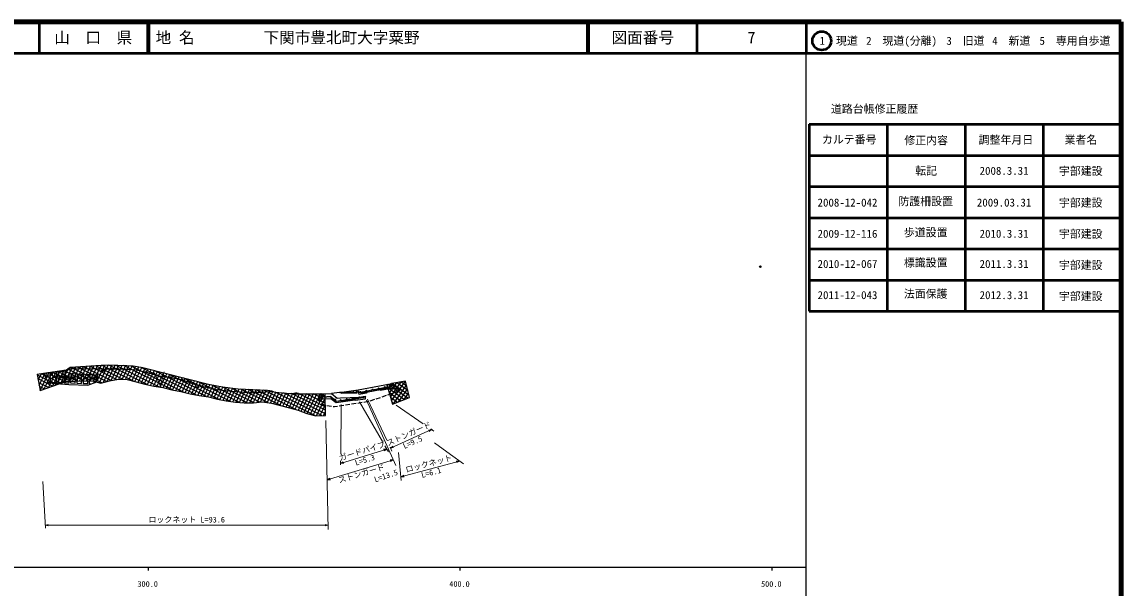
# Model space of a CAD drawing. Units: millimetres, scale not verified. Extents: x 40000 to 680000, y 20000 to 380000.
# Drawn here: x 327528 to 680000, y 198357 to 380000 of the extents above; entities that cross this region are included whole.
import ezdxf
from ezdxf.enums import TextEntityAlignment as Align

# ---------------------------------------------------------------- set-up
doc = ezdxf.new("R2010")
doc.units = ezdxf.units.MM
doc.header["$LTSCALE"] = 1000
doc.header["$PDMODE"] = 32
doc.header["$PDSIZE"] = 500
for name, color, linetype, lineweight in [('M-BGD', 7, 'Continuous', 25), ('M-STR-HTXT', 7, 'Continuous', 13), ('M-TTL', 2, 'Continuous', 140), ('M-TTL-BAND', 7, 'Continuous', 25), ('M-TTL-FRAM', 2, 'Continuous', 50), ('M-TTL-LINE', 7, 'Continuous', 50)]:
    doc.layers.add(name, color=color, linetype=linetype, lineweight=lineweight)
doc.layers.add('M-OTRS', color=6, linetype='Continuous')
doc.layers.add('M-TTL-TXT', color=7, linetype='Continuous')
doc.styles.add('ＭＳ ゴシック', font='')
doc.styles.get('ＭＳ ゴシック').set_extended_font_data('MS Gothic')

msp = doc.modelspace()

# ---------------------------------------------------------------- hatches: boundary and pattern name
at = {"layer": 'M-BGD'}
h = msp.add_hatch(dxfattribs=at)
h.set_pattern_fill('USER', color=256, style=0, pattern_type=2)
h.set_pattern_definition([(234.964, (450543, 264758), (818.79, -574.09), []), (324.964, (450543, 264758), (574.09, 818.79), [])])
h.paths.add_polyline_path([(450543, 264758), (446102, 263978), (445597, 263921), (444508, 263709), (446371, 257381), (451815, 259545)])

# ---------------------------------------------------------------- linework, layer by layer
for p, q in [((341800, 268260), (334472, 267215)), ((337350, 263145), (339748, 267967)), ((338690, 263595), (340950, 268139)), ((340031, 264046), (342295, 268597)), ((347513, 264792), (340821, 268120)), ((341332, 267688), (341800, 268260)), ((341372, 264496), (343671, 269120)), ((341638, 268237), (341776, 268231)), ((342991, 269072), (341800, 268260)), ((349701, 264821), (342216, 268543)), ((342560, 264640), (344829, 269201)), ((352961, 269772), (342991, 269072)), ((353123, 264236), (343348, 269097)), ((343712, 264709), (345986, 269282)), ((344853, 264758), (347143, 269363)), ((354594, 264621), (345316, 269235)), ((345977, 264772), (348300, 269445)), ((347101, 264787), (349458, 269526)), ((356139, 264969), (347284, 269373)), ((348225, 264802), (350615, 269607)), ((357845, 265238), (349252, 269511)), ((349349, 264816), (351772, 269688)), ((350426, 264735), (352929, 269770)), ((359969, 265299), (351220, 269650)), ((351419, 264487), (354062, 269802)), ((352413, 264240), (355194, 269832)), ((353363, 268121), (352864, 268081)), ((355386, 269837), (352961, 269772)), ((363485, 264667), (353206, 269778)), ((353588, 264358), (356301, 269813)), ((354359, 268203), (353861, 268162)), ((354872, 264694), (357404, 269784)), ((367882, 263597), (355337, 269836)), ((361136, 269686), (355386, 269837)), ((356125, 264967), (358506, 269755)), ((357337, 265158), (359609, 269726)), ((371600, 262865), (357702, 269777)), ((358541, 265334), (360711, 269698)), ((359645, 265307), (361798, 269638)), ((375556, 262015), (360073, 269714)), ((360748, 265279), (362876, 269558)), ((363210, 269534), (361136, 269686)), ((361785, 265120), (363925, 269422)), ((379562, 261139), (362590, 269579)), ((362771, 264857), (364961, 269259)), ((366320, 269046), (363210, 269534)), ((363757, 264594), (365997, 269097)), ((364752, 264348), (367001, 268871)), ((383438, 260328), (365717, 269141)), ((365751, 264111), (367991, 268616)), ((387333, 263642), (366320, 269046)), ((366750, 263874), (368982, 268362)), ((367746, 263631), (369972, 268107)), ((386695, 259825), (370117, 268070)), ((334472, 267215), (332441, 266923)), ((332441, 266923), (333328, 261795)), ((332463, 266793), (332534, 266936)), ((338690, 263595), (332482, 266683)), ((337350, 263145), (332694, 265461)), ((332751, 265127), (333737, 267109)), ((333040, 263461), (334939, 267282)), ((333328, 261795), (336142, 267453)), ((333328, 261795), (341638, 264585)), ((340031, 264046), (333841, 267124)), ((334472, 267215), (335895, 264169)), ((334668, 262245), (337344, 267624)), ((334723, 266678), (334747, 267254)), ((335195, 266005), (335182, 265695)), ((336694, 265942), (335195, 266005)), ((335251, 267326), (335216, 266505)), ((335216, 266505), (336715, 266442)), ((341372, 264496), (335585, 267374)), ((335749, 264481), (336631, 264444)), ((336009, 262695), (338546, 267796)), ((336631, 264444), (336694, 265942)), ((336715, 266442), (336761, 267541)), ((337193, 265921), (337130, 264423)), ((337130, 264423), (338629, 264360)), ((338692, 265858), (337193, 265921)), ((337265, 267613), (337214, 266421)), ((337214, 266421), (338713, 266358)), ((343245, 264681), (337330, 267622)), ((338629, 264360), (338692, 265858)), ((338713, 266358), (338775, 267829)), ((345324, 264764), (339075, 267871)), ((339192, 265837), (339129, 264339)), ((340690, 265774), (339192, 265837)), ((339276, 267836), (339213, 266337)), ((339213, 266337), (340711, 266274)), ((340774, 267773), (339276, 267836)), ((340627, 264276), (340690, 265774)), ((340711, 266274), (340774, 267773)), ((341190, 265753), (341127, 264255)), ((342689, 265690), (341190, 265753)), ((341274, 267752), (341211, 266253)), ((341211, 266253), (342710, 266190)), ((341381, 267747), (341274, 267752)), ((343362, 267129), (341332, 267688)), ((341638, 264585), (344434, 264752)), ((342626, 264192), (342689, 265690)), ((342710, 266190), (342756, 267296)), ((343188, 265669), (343125, 264171)), ((344687, 265606), (343188, 265669)), ((343251, 267160), (343209, 266169)), ((343209, 266169), (344708, 266106)), ((351836, 266641), (343362, 267129)), ((344434, 264752), (350065, 264825)), ((344624, 264108), (344687, 265606)), ((344708, 266106), (344747, 267049)), ((345186, 265585), (345123, 264087)), ((346685, 265522), (345186, 265585)), ((345247, 267021), (345207, 266085)), ((345207, 266085), (346706, 266022)), ((346622, 264024), (346685, 265522)), ((346706, 266022), (346744, 266934)), ((347185, 265501), (347122, 264003)), ((348683, 265438), (347185, 265501)), ((347244, 266906), (347206, 266001)), ((347206, 266001), (348704, 265938)), ((348599, 263440), (351573, 264553)), ((348620, 263940), (348683, 265438)), ((348704, 265938), (348741, 266819)), ((349183, 265417), (349120, 263919)), ((350682, 265354), (349183, 265417)), ((349241, 266790), (349204, 265917)), ((349204, 265917), (350703, 265854)), ((350065, 264825), (352784, 264147)), ((350633, 264201), (350682, 265354)), ((350703, 265854), (350738, 266704)), ((351181, 265333), (351141, 264391)), ((351669, 265313), (351181, 265333)), ((351237, 266675), (351202, 265833)), ((351202, 265833), (351731, 265811)), ((351573, 264553), (351836, 266641)), ((352784, 264147), (355597, 264884)), ((355597, 264884), (358465, 265336)), ((358465, 265336), (361231, 265267)), ((361231, 265267), (364101, 264503)), ((364101, 264503), (366966, 263823)), ((368741, 263386), (370962, 267852)), ((369736, 263141), (371952, 267598)), ((370774, 262984), (372942, 267343)), ((371817, 262834), (373933, 267088)), ((372853, 262671), (374923, 266834)), ((373849, 262429), (375913, 266579)), ((391025, 258789), (374768, 266874)), ((374846, 262187), (376903, 266324)), ((375846, 261952), (377893, 266070)), ((376856, 261739), (378883, 265815)), ((377867, 261525), (379874, 265560)), ((378873, 261303), (380864, 265306)), ((394378, 258238), (379419, 265677)), ((379872, 261065), (381854, 265051)), ((380870, 260827), (382844, 264796)), ((381880, 260611), (383834, 264542)), ((397280, 257912), (384071, 264481)), ((450543, 264758), (446102, 263978)), ((451815, 259545), (450543, 264758)), ((336009, 262695), (332905, 264239)), ((334668, 262245), (333116, 263017)), ((335895, 264169), (342577, 263693)), ((339129, 264339), (340627, 264276)), ((341127, 264255), (342626, 264192)), ((342577, 263693), (348599, 263440)), ((343125, 264171), (344624, 264108)), ((345123, 264087), (346622, 264024)), ((347122, 264003), (348620, 263940)), ((349120, 263919), (349802, 263890)), ((366966, 263823), (369812, 263122)), ((369812, 263122), (372712, 262705)), ((372712, 262705), (375589, 262006)), ((375589, 262006), (378524, 261387)), ((378524, 261387), (381441, 260691)), ((382904, 260425), (384825, 264287)), ((383402, 262773), (382905, 262824)), ((384397, 262670), (383900, 262722)), ((383928, 260239), (385815, 264032)), ((384963, 260074), (386805, 263778)), ((386005, 259924), (387809, 263552)), ((387048, 259775), (388830, 263359)), ((391831, 262793), (387333, 263642)), ((388045, 259534), (389851, 263166)), ((399761, 257795), (388414, 263438)), ((389026, 259261), (390872, 262974)), ((390007, 258987), (391896, 262785)), ((391025, 258789), (392951, 262663)), ((396871, 262207), (391831, 262793)), ((401972, 257812), (391995, 262774)), ((392052, 258608), (394007, 262540)), ((393079, 258428), (395063, 262417)), ((394120, 258276), (396119, 262295)), ((403759, 258040), (394926, 262433)), ((395161, 258124), (397185, 262193)), ((396211, 257988), (398278, 262145)), ((406282, 261790), (396871, 262207)), ((397289, 257911), (399371, 262096)), ((406376, 257855), (397700, 262170)), ((398368, 257834), (400463, 262048)), ((399466, 257797), (401556, 261999)), ((410528, 256908), (400166, 262061)), ((400579, 257789), (402649, 261951)), ((401693, 257782), (403742, 261902)), ((415092, 255755), (402631, 261952)), ((402882, 257928), (404834, 261854)), ((404075, 258080), (405927, 261805)), ((421698, 253587), (405097, 261842)), ((405178, 258053), (406969, 261655)), ((406210, 257883), (407970, 261423)), ((407738, 261503), (406282, 261790)), ((406676, 261283), (407738, 261503)), ((407242, 257713), (408955, 261157)), ((407738, 261503), (408671, 261179)), ((408246, 257486), (410029, 261071)), ((408671, 261179), (413627, 260786)), ((423737, 253689), (408677, 261179)), ((409238, 257234), (411104, 260986)), ((410230, 256983), (412178, 260901)), ((424844, 254256), (411349, 260967)), ((429386, 261071), (426777, 260807)), ((429386, 261071), (435307, 261918)), ((429386, 261071), (435307, 261918)), ((435463, 261226), (429386, 261071)), ((429870, 261084), (429862, 261139)), ((429901, 260892), (432376, 260942)), ((430877, 261109), (430852, 261281)), ((431883, 261135), (431842, 261422)), ((432476, 260944), (434951, 260995)), ((432890, 261160), (432832, 261564)), ((433682, 261180), (435417, 261429)), ((433893, 261211), (433822, 261705)), ((434400, 261199), (434388, 261281)), ((434883, 261352), (434812, 261847)), ((435307, 261918), (445597, 263921)), ((435463, 261226), (435307, 261918)), ((435406, 261224), (435378, 261423)), ((435536, 261024), (435463, 261226)), ((445837, 263002), (435536, 261024)), ((435634, 260438), (435536, 261024)), ((438064, 260905), (435634, 260438)), ((436050, 260895), (438190, 261306)), ((442459, 261936), (438045, 261100)), ((438045, 261100), (438064, 260905)), ((438338, 261334), (440645, 261778)), ((440793, 261806), (443100, 262250)), ((442493, 261741), (442459, 261936)), ((445930, 262403), (442493, 261741)), ((443248, 262278), (445388, 262690)), ((444508, 263709), (446371, 257381)), ((445597, 263921), (446102, 263978)), ((445837, 263002), (445597, 263921)), ((445930, 262403), (445837, 263002)), ((447567, 262377), (445837, 263002)), ((447185, 262043), (445930, 262403)), ((446102, 263978), (448072, 262681)), ((446971, 261114), (446665, 260999)), ((448112, 261387), (446971, 261114)), ((448112, 261387), (447185, 262043)), ((448753, 261696), (447567, 262377)), ((448072, 262681), (448753, 261696)), ((448753, 261696), (448112, 261387)), ((381441, 260691), (384373, 260159)), ((384373, 260159), (387320, 259736)), ((387320, 259736), (390196, 258934)), ((390196, 258934), (393057, 258431)), ((393057, 258431), (395970, 258005)), ((395970, 258005), (398834, 257801)), ((398834, 257801), (401736, 257782)), ((401736, 257782), (404601, 258148)), ((404601, 258148), (407555, 257662)), ((407555, 257662), (410407, 256937)), ((411224, 256737), (413253, 260816)), ((412219, 256492), (414341, 260759)), ((413214, 256247), (415358, 260558)), ((413627, 260786), (415217, 260727)), ((424825, 255382), (413985, 260773)), ((414203, 255989), (416534, 260677)), ((415210, 260788), (414710, 260789)), ((415190, 255729), (417631, 260636)), ((415697, 260709), (417671, 260635)), ((416210, 260784), (415710, 260786)), ((416176, 255465), (418748, 260638)), ((424807, 256508), (416414, 260682)), ((417112, 255101), (419867, 260641)), ((418048, 254738), (420985, 260645)), ((424788, 257634), (418748, 260638)), ((418987, 254381), (422102, 260643)), ((419962, 254095), (423213, 260633)), ((420937, 253810), (424348, 260668)), ((424770, 258760), (420980, 260644)), ((421941, 253583), (424762, 259255)), ((423794, 260627), (422630, 259905)), ((422630, 259905), (422651, 258505)), ((422651, 258505), (423261, 259356)), ((422651, 258505), (423077, 258062)), ((423077, 258062), (423922, 259052)), ((423170, 257984), (423077, 258062)), ((424751, 259886), (423250, 260632)), ((423873, 259650), (423261, 259356)), ((424305, 257038), (423554, 257664)), ((423794, 260627), (426777, 260807)), ((423873, 259650), (423794, 260627)), ((426527, 259852), (423873, 259650)), ((423922, 259052), (423873, 259650)), ((423922, 259052), (426587, 259226)), ((426406, 259729), (424374, 259474)), ((424852, 253755), (424738, 260696)), ((427324, 258992), (426406, 259729)), ((428415, 258258), (426527, 259852)), ((426587, 259226), (428263, 257858)), ((426777, 260807), (428625, 259281)), ((428358, 258160), (427441, 258898)), ((428263, 257858), (434294, 258720)), ((430259, 258425), (428358, 258160)), ((437647, 259694), (428415, 258258)), ((428625, 259281), (429721, 259384)), ((429721, 259384), (435758, 259639)), ((432735, 258771), (430408, 258446)), ((435211, 259117), (432884, 258792)), ((434699, 257537), (433216, 257309)), ((434294, 258720), (434364, 258592)), ((434364, 258592), (437730, 259027)), ((436676, 257841), (435193, 257613)), ((437261, 259403), (435360, 259137)), ((435758, 259639), (437638, 259874)), ((438138, 258065), (437170, 257917)), ((437638, 259874), (437647, 259694)), ((437730, 259027), (437647, 259694)), ((438634, 258222), (438138, 258065)), ((440541, 258826), (439111, 258373)), ((442447, 259430), (441017, 258977)), ((444325, 260119), (442921, 259591)), ((446197, 260823), (444793, 260295)), ((446371, 257381), (451815, 259545)), ((410407, 256937), (413284, 256230)), ((413284, 256230), (416132, 255482)), ((416132, 255482), (418908, 254404)), ((418908, 254404), (421749, 253572)), ((423092, 253651), (424797, 257081)), ((424242, 253719), (424833, 254907)), ((424821, 256952), (424305, 257038)), ((426794, 256623), (425314, 256870)), ((427731, 256466), (427287, 256540)), ((428768, 256625), (427731, 256466)), ((430745, 256929), (429263, 256701)), ((432722, 257233), (431239, 257005)), ((421749, 253572), (424852, 253755))]:
    msp.add_line(p, q, dxfattribs=at)
for points in [[(364316, 268216), (361496, 268510), (352786, 268559), (342809, 268724), (341418, 267792)], [(406676, 261283), (401762, 260901), (398628, 261073), (394815, 261403), (389964, 262010), (383926, 263352), (378233, 265326), (371430, 266348), (367886, 267376), (364316, 268216)], [(417671, 260635), (421722, 260647), (423794, 260627)]]:
    msp.add_lwpolyline(points, dxfattribs=at)
for centre, radius in [((353612, 268142), 250), ((383651, 262747), 250), ((415460, 260787), 250), ((429851, 260890), 50), ((432426, 260943), 50), ((435001, 260996), 50), ((438264, 261320), 100), ((438264, 261320), 75), ((440719, 261792), 100), ((440719, 261792), 75), ((443174, 262264), 100), ((443174, 262264), 75), ((427382, 258945), 100), ((427382, 258945), 75), ((430333, 258435), 100), ((430333, 258435), 75), ((432809, 258781), 100), ((432809, 258781), 75), ((435285, 259127), 100), ((435285, 259127), 75)]:
    msp.add_circle(centre, radius, dxfattribs=at)
for centre, radius, start, end in [((342414, 268460), 250, 33.81691, 213.81691), ((344333, 268699), 250, 359.04782, 179.04782), ((346333, 268666), 250, 359.04782, 179.04782), ((348333, 268633), 250, 359.04782, 179.04782), ((350332, 268599), 250, 359.04782, 179.04782), ((352332, 268566), 250, 359.04782, 179.04782), ((354332, 268550), 250, 359.68317, 179.68317), ((356332, 268539), 250, 359.68317, 179.68317), ((358332, 268528), 250, 359.68317, 179.68317), ((360332, 268517), 250, 359.68317, 179.68317), ((362327, 268424), 250, 354.03289, 174.03289), ((365383, 267965), 250, 346.76886, 166.76886), ((367330, 267507), 250, 346.76886, 166.76886), ((369259, 266978), 250, 343.8226, 163.8226), ((371179, 266421), 250, 343.8226, 163.8226), ((373150, 266090), 250, 351.4585, 171.4585), ((375128, 265793), 250, 351.4585, 171.4585), ((377105, 265496), 250, 351.4585, 171.4585), ((379045, 265045), 250, 340.87193, 160.87193), ((380935, 264389), 250, 340.87193, 160.87193), ((382824, 263734), 250, 340.87193, 160.87193), ((384740, 263171), 250, 347.4675, 167.4675), ((386693, 262737), 250, 347.4675, 167.4675), ((388645, 262303), 250, 347.4675, 167.4675), ((390608, 261929), 250, 352.87589, 172.87589), ((392592, 261681), 250, 352.87589, 172.87589), ((396568, 261251), 250, 355.04329, 175.04329), ((400692, 260960), 250, 356.86281, 176.86281), ((402688, 260973), 250, 4.4417, 184.4417), ((404682, 261128), 250, 4.4417, 184.4417), ((436017, 261117), 250, 10.86958, 190.86958), ((437981, 261494), 250, 10.86958, 190.86958), ((439945, 261871), 250, 10.86958, 190.86958), ((441909, 262248), 250, 10.86958, 190.86958), ((443873, 262625), 250, 10.86958, 190.86958), ((446007, 263473), 500, 106.9828, 139.18884), ((445367, 263172), 500, 340.13361, 49.18884), ((446307, 262832), 500, 340.13361, 160.13361), ((446007, 263473), 500, 75.07227, 85.75581), ((446007, 263473), 500, 340.13361, 38.21682), ((446948, 263133), 500, 117.81512, 160.13361), ((447248, 262493), 500, 340.13361, 160.13361), ((446948, 263133), 500, 340.13361, 355.47397), ((447888, 262793), 500, 145.74588, 160.13361), ((447548, 261852), 500, 38.34177, 81.86319), ((448188, 262153), 500, 100.47465, 160.13361), ((448489, 261513), 500, 84.66128, 114.62564), ((422810, 259139), 500, 25.68083, 110.60021), ((422577, 258472), 500, 49.59065, 82.20723), ((423478, 258905), 500, 115.68083, 173.09993), ((423712, 259573), 500, 75.08355, 205.68083), ((423044, 259806), 500, 25.68083, 69.05462), ((423946, 260240), 500, 156.8433, 205.68083), ((424347, 259686), 250, 4.33635, 184.33635), ((427913, 258682), 250, 319.82637, 139.82637), ((429742, 258464), 250, 8.83945, 188.83945), ((431718, 258772), 250, 8.83945, 188.83945), ((433695, 259079), 250, 8.83945, 188.83945), ((435671, 259386), 250, 8.83945, 188.83945)]:
    msp.add_arc(centre, radius, start, end, dxfattribs=at)
at = {"layer": 'M-OTRS'}
msp.add_point((564344, 301476), dxfattribs=at)
at = {"layer": 'M-STR-HTXT'}
for p, q in [((337887, 267682), (338710, 263585)), ((370029, 267429), (372200, 262689)), ((373140, 267728), (371760, 262747)), ((435816, 258122), (443115, 245404)), ((438005, 258669), (447463, 237643)), ((438370, 258943), (444514, 245819)), ((429887, 257301), (429737, 241271)), ((447582, 257028), (456210, 251079)), ((424962, 252102), (425750, 217125)), ((445701, 243283), (458905, 249221)), ((458905, 249221), (457885, 249051)), ((458905, 249221), (458101, 248571)), ((458616, 249420), (459621, 248728)), ((443947, 243952), (445028, 242069)), ((445574, 243555), (446192, 242234)), ((445701, 243283), (446505, 243933)), ((445701, 243283), (446721, 243453)), ((459804, 244988), (464947, 241232)), ((429709, 238332), (444543, 242914)), ((444543, 242914), (443510, 242871)), ((444543, 242914), (443665, 242368)), ((448311, 241887), (449162, 232874)), ((464974, 241212), (469085, 238209)), ((425392, 233029), (446636, 239482)), ((429717, 239196), (429705, 237874)), ((429709, 238332), (430587, 238878)), ((429709, 238332), (430742, 238375)), ((446636, 239482), (445602, 239443)), ((446636, 239482), (445755, 238940)), ((449049, 234065), (467849, 239112)), ((467849, 239112), (466815, 239107)), ((467849, 239112), (466952, 238598)), ((425392, 233029), (426272, 233571)), ((425392, 233029), (426425, 233068)), ((449049, 234065), (449947, 234579)), ((449049, 234065), (450084, 234070)), ((334254, 232508), (335018, 217560)), ((334968, 218528), (335968, 218792)), ((425718, 218528), (424718, 218792)), ((334968, 218528), (425718, 218528)), ((334968, 218528), (335968, 218265)), ((425718, 218528), (424718, 218265))]:
    msp.add_line(p, q, dxfattribs=at)
at = {"layer": 'M-TTL'}
for p, q in [((680000, 380000), (40000, 380000)), ((680000, 20000), (680000, 380000))]:
    msp.add_line(p, q, dxfattribs=at)
at = {"layer": 'M-TTL-BAND'}
for p, q in [((579000, 20000), (579000, 370000)), ((40000, 205000), (579000, 205000)), ((368000, 205000), (368000, 204000)), ((468000, 205000), (468000, 204000)), ((568000, 205000), (568000, 204000))]:
    msp.add_line(p, q, dxfattribs=at)
at = {"layer": 'M-TTL-FRAM'}
for p, q in [((580000, 347197), (580000, 287197)), ((580000, 347197), (680000, 347197)), ((580000, 287197), (680000, 287197))]:
    msp.add_line(p, q, dxfattribs=at)
at = {"layer": 'M-TTL-LINE'}
for p, q in [((333000, 380000), (333000, 370000)), ((367750, 380000), (367750, 370000)), ((368250, 380000), (368250, 370000)), ((508747, 380000), (508747, 370000)), ((509247, 380000), (509247, 370000)), ((543997, 380000), (543997, 370000)), ((579000, 380000), (579000, 370000)), ((40000, 370000), (680000, 370000)), ((605000, 347197), (605000, 287197)), ((630000, 347197), (630000, 287197)), ((655000, 347197), (655000, 287197)), ((580000, 337197), (680000, 337197)), ((580000, 327197), (680000, 327197)), ((580000, 317197), (680000, 317197)), ((580000, 307197), (680000, 307197)), ((580000, 297197), (680000, 297197))]:
    msp.add_line(p, q, dxfattribs=at)
msp.add_circle((584031, 373958), 3000, dxfattribs=at)

# ---------------------------------------------------------------- texts
at = {"layer": 'M-STR-HTXT', "style": 'ＭＳ ゴシック'}
for s, rotation, p in [('ストンガード', 24.215, (452180, 246526)), ('ガードパイプ', 17.168, (437038, 240910)), ('ロックネット', 15.026, (458372, 236878))]:
    msp.add_text(s, height=1833, rotation=rotation, dxfattribs=at).set_placement(p, align=Align.BOTTOM_CENTER)
for s, rotation, p in [('L=9.5', 24.215, (452426, 245979)), ('L=5.3', 17.168, (437215, 240336)), ('ストンガード', 16.897, (436101, 235968)), ('L=13.5', 18.741, (443963, 235236)), ('L=6.1', 15.026, (458527, 236299))]:
    msp.add_text(s, height=1833, rotation=rotation, dxfattribs=at).set_placement(p, align=Align.TOP_CENTER)
msp.add_text('ロックネット L=93.6', height=1833, dxfattribs=at).set_placement((380343, 218828), align=Align.BOTTOM_CENTER)
at = {"layer": 'M-TTL-BAND', "style": 'ＭＳ ゴシック'}
for s, p in [('300.0', (367844, 198195)), ('400.0', (467844, 198195)), ('500.0', (567844, 198195))]:
    msp.add_text(s, height=1833, dxfattribs=at).set_placement(p, align=Align.BOTTOM_CENTER)
at = {"layer": 'M-TTL-TXT', "style": 'ＭＳ ゴシック'}
for s, height, p in [('山\u3000口\u3000県', 3666, (350375, 375000)), ('図面番号', 3666, (526622, 375000)), ('7', 3666, (561497, 375000)), ('1\u3000現道', 2566, (589448, 373958)), ('2\u3000現道(分離)', 2566, (609619, 373958)), ('3\u3000旧道', 2566, (630121, 373958)), ('4\u3000新道', 2566, (644824, 373958)), ('5\u3000専用自歩道', 2566, (665228, 373958)), ('道路台帳修正履歴', 2566, (600968, 352113)), ('カルテ番号', 2566, (592839, 342277)), ('修正内容', 2566, (617509, 342023)), ('調整年月日', 2566, (643089, 342197)), ('業者名', 2566, (667134, 342197)), ('転記', 2566, (617500, 332245)), ('2008.3.31', 2566, (642500, 332245)), ('宇部建設', 2566, (667077, 332189)), ('2008-12-042', 2566, (592281, 322047)), ('防護柵設置', 2566, (617352, 322455)), ('2009.03.31', 2566, (642500, 322047)), ('宇部建設', 2566, (667077, 321990)), ('歩道設置', 2566, (617352, 312455)), ('2009-12-116', 2566, (592281, 312047)), ('2010.3.31', 2566, (642500, 312047)), ('宇部建設', 2566, (667077, 311990)), ('宇部建設', 2566, (667077, 301990)), ('宇部建設', 2566, (667077, 291990))]:
    msp.add_text(s, height=height, dxfattribs=at).set_placement(p, align=Align.MIDDLE_CENTER)
for s, p in [('地 名', (370380, 375000)), ('下関市豊北町大字粟野', (405024, 375000))]:
    msp.add_text(s, height=3666, dxfattribs=at).set_placement(p, align=Align.MIDDLE_LEFT)
for s, p in [('2010-12-067', (592281, 300297)), ('標識設置', (617352, 300705)), ('2011.3.31', (642500, 300297)), ('2011-12-043', (592281, 290297)), ('法面保護', (617352, 290705)), ('2012.3.31', (642500, 290297))]:
    msp.add_text(s, height=2566, dxfattribs=at).set_placement(p, align=Align.BOTTOM_CENTER)

doc.saveas('drawing.dxf')
